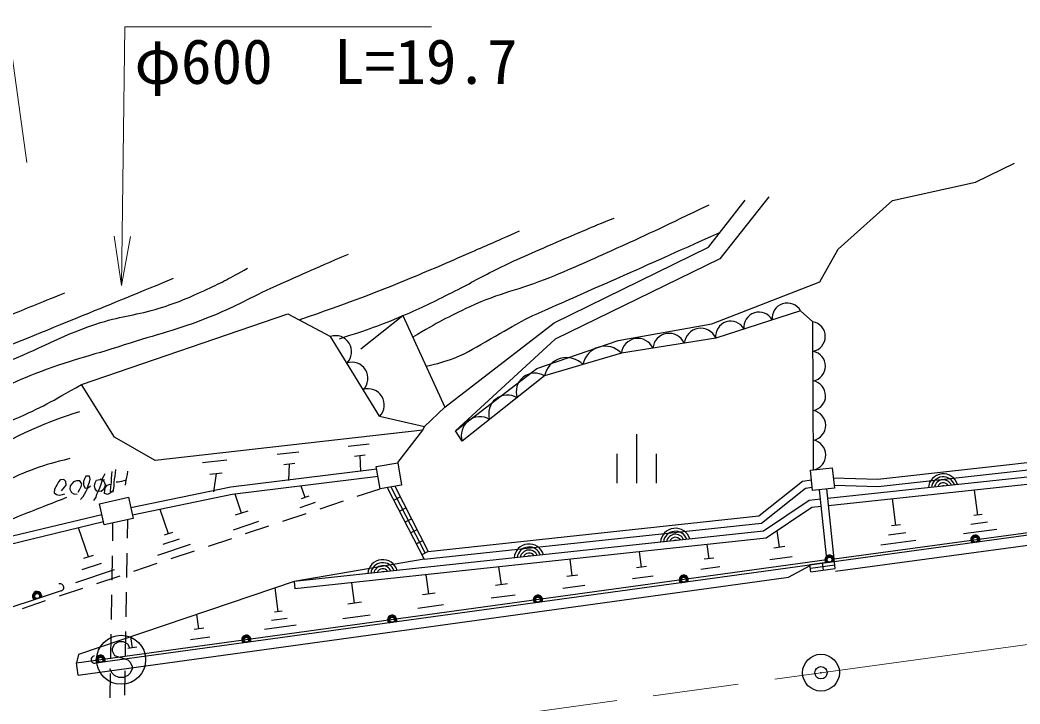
# Model space of a CAD drawing. Units: millimetres at full size, sheet at 1:1000; details may follow other scales. Extents: x 40000 to 680000, y 20000 to 380000.
# Drawn here: x 438270 to 479036, y 278806 to 306687 of the extents above; entities that cross this region are included whole.
import ezdxf
from ezdxf.enums import TextEntityAlignment as Align

# ---------------------------------------------------------------- set-up
doc = ezdxf.new("R2010")
doc.units = ezdxf.units.MM
doc.header["$LTSCALE"] = 1000
doc.header["$PDMODE"] = 32
doc.header["$PDSIZE"] = 500
doc.linetypes.add('CHAIN', pattern=[18.5, 12, -1.5, 3.5, -1.5])
for name, color, linetype, lineweight in [('M-BGD', 7, 'Continuous', 25), ('M-BMK', 2, 'CHAIN', 13), ('M-BMK-SRVR', 3, 'Continuous', 25), ('M-STR-HTXT', 7, 'Continuous', 13), ('M-STR-STRC', 7, 'Continuous', 25)]:
    doc.layers.add(name, color=color, linetype=linetype, lineweight=lineweight)
doc.styles.add('ＭＳ ゴシック', font='')
doc.styles.get('ＭＳ ゴシック').set_extended_font_data('MS Gothic')

# ---------------------------------------------------------------- blocks, each defined once
blk = doc.blocks.new('open_arrow')
at = {"color": 0, "linetype": 'Continuous', "lineweight": -2}
blk.add_lwpolyline([(7.5, 1.25), (0, 0), (7.5, -1.25)], dxfattribs=at)

msp = doc.modelspace()

# ---------------------------------------------------------------- linework, layer by layer
at = {"layer": 'M-BGD'}
for p, q in [((452931, 290541), (450929, 293786)), ((463403, 289809), (463403, 287809)), ((448749, 288988), (449642, 289089)), ((451647, 289316), (452505, 289413)), ((445706, 288643), (446707, 288757)), ((451910, 288911), (452339, 288960)), ((452124, 288935), (452147, 288288)), ((462603, 289009), (462603, 287809)), ((464203, 289009), (464203, 287809)), ((486562, 288828), (471197, 287184)), ((446013, 288171), (446514, 288228)), ((449022, 288567), (449469, 288617)), ((449246, 288592), (449213, 287918)), ((486592, 288529), (471230, 286886)), ((446263, 288199), (446161, 287451)), ((449888, 287222), (449732, 287691)), ((452020, 287272), (452949, 287582)), ((453237, 287631), (454742, 284703)), ((453392, 287657), (454781, 284955)), ((453547, 287684), (454915, 285024)), ((471170, 284588), (470860, 287541)), ((471499, 284330), (471158, 287572)), ((477322, 286506), (477184, 287523)), ((447298, 286584), (447038, 287360)), ((450306, 287014), (449681, 286805)), ((450045, 287275), (449732, 287170)), ((450503, 286764), (451451, 287081)), ((453505, 287110), (453772, 287247)), ((473980, 286091), (473834, 287164)), ((444319, 285746), (443987, 286737)), ((447557, 286670), (447039, 286497)), ((453734, 286665), (454000, 286802)), ((471459, 284716), (486766, 286796)), ((442046, 286180), (442034, 285450)), ((442649, 286316), (442636, 285559)), ((447989, 286239), (446954, 285893)), ((448986, 286256), (449934, 286574)), ((453962, 286220), (454229, 286358)), ((477707, 286213), (477029, 286121)), ((477491, 286529), (477153, 286483)), ((441057, 284799), (440660, 285984)), ((444484, 285801), (444153, 285691)), ((447468, 285749), (448417, 286066)), ((454191, 285776), (454458, 285913)), ((469230, 285192), (469137, 285866)), ((471511, 284219), (485342, 286098)), ((474386, 285781), (473671, 285684)), ((474159, 286115), (473801, 286066)), ((478092, 285920), (476736, 285736)), ((444760, 285526), (444099, 285305)), ((445951, 285241), (446899, 285558)), ((454419, 285331), (454686, 285468)), ((474793, 285472), (473361, 285278)), ((442626, 284959), (442610, 283959)), ((445201, 285306), (443879, 284864)), ((444434, 284734), (445382, 285051)), ((454915, 285024), (454648, 284886)), ((463605, 284383), (463518, 285009)), ((466359, 284729), (466279, 285305)), ((469455, 285223), (469005, 285161)), ((440568, 280477), (471159, 284697)), ((441255, 284865), (440860, 284733)), ((442024, 284850), (442008, 283850)), ((454742, 284703), (449440, 283800)), ((460784, 284029), (460691, 284705)), ((466551, 284756), (466167, 284703)), ((469742, 284804), (468843, 284680)), ((470470, 284491), (471468, 284629)), ((470965, 284559), (471006, 284262)), ((442112, 284273), (440531, 283744)), ((441584, 284536), (440794, 284272)), ((442916, 284226), (443865, 284543)), ((457896, 283666), (457795, 284395)), ((463813, 284412), (463396, 284354)), ((466796, 284398), (466028, 284292)), ((469598, 283977), (470476, 284447)), ((470511, 284194), (470470, 284491)), ((470491, 284342), (471483, 284479)), ((470511, 284194), (471499, 284330)), ((440636, 279982), (469598, 283977)), ((449440, 283800), (440656, 280822)), ((441399, 283718), (442347, 284036)), ((449440, 283800), (449472, 283501)), ((451908, 282913), (451792, 283750)), ((454938, 283294), (454830, 284076)), ((461010, 284060), (460559, 283997)), ((464080, 284023), (463245, 283908)), ((440000, 283250), (440830, 283528)), ((442600, 283359), (442583, 282360)), ((448798, 282571), (448665, 283537)), ((455198, 283330), (454677, 283258)), ((458139, 283699), (457653, 283632)), ((461298, 283640), (460395, 283515)), ((438365, 282700), (439313, 283019)), ((439882, 283211), (440000, 283250)), ((441998, 283250), (441981, 282250)), ((452187, 282952), (451629, 282875)), ((458449, 283247), (457477, 283113)), ((448959, 282594), (448638, 282549)), ((455531, 282844), (454488, 282700)), ((445564, 281869), (445483, 282458)), ((449165, 282294), (448521, 282205)), ((452543, 282432), (451427, 282278)), ((442573, 281760), (442556, 280760)), ((445761, 281897), (445368, 281842)), ((449531, 282017), (448243, 281839)), ((441971, 281651), (441954, 280651)), ((442852, 281095), (442790, 281546)), ((446011, 281531), (445226, 281423)), ((443032, 281120), (442672, 281070)), ((440656, 280822), (440568, 280477)), ((440636, 279982), (440568, 280477)), ((442546, 280160), (442530, 279160)), ((441944, 280051), (441928, 279051))]:
    msp.add_line(p, q, dxfattribs=at)
for points in [[(456295, 289515), (456017, 289938), (459338, 292485), (462649, 293616), (466466, 294302), (470880, 296014), (471617, 297345), (473844, 299330), (477227, 300083), (478816, 300849)], [(452931, 290541), (454761, 290114), (455587, 290911), (460050, 294342), (466333, 297429), (467837, 299347)], [(468797, 299478), (466801, 296953), (460089, 293677), (456017, 289938)], [(470622, 288352), (470595, 294388), (470089, 294831), (466631, 293720), (462786, 293104), (459654, 292178), (456295, 289515)], [(440770, 291824), (449187, 294706), (450929, 293786)], [(452161, 293279), (453882, 294635), (455587, 290911)], [(454691, 289962), (443783, 288728), (442121, 289689), (440770, 291824)], [(453671, 288653), (454691, 289962), (454761, 290114)], [(471425, 288030), (473235, 287970), (484451, 289215), (486163, 289625)], [(471457, 287729), (473247, 287669), (484503, 288919), (486192, 289323)], [(452815, 288373), (446867, 287641), (442791, 286796)], [(452865, 288077), (446916, 287344), (442857, 286503)], [(454915, 285024), (468385, 286470), (470167, 287889), (470532, 287938)], [(454742, 284703), (468504, 286181), (470289, 287603), (470563, 287639)], [(470901, 287150), (470441, 287101), (468580, 285854), (449440, 283800)], [(470932, 286852), (470546, 286810), (468685, 285563), (449472, 283501)], [(441607, 286521), (437678, 285573), (435822, 284892), (434258, 284291)], [(441673, 286228), (437765, 285285), (435927, 284611), (434381, 284017)]]:
    msp.add_lwpolyline(points, dxfattribs=at)
for points in [[(452949, 287582), (452795, 288488), (453673, 288637), (453827, 287731)], [(470577, 287511), (470489, 288338), (471382, 288433), (471470, 287606)], [(442888, 286369), (441701, 286102), (441505, 286971), (442691, 287239)]]:
    msp.add_lwpolyline(points, close=True, dxfattribs=at)
for centre, radius, start, end in [((469548, 294535), 616, 28.6957, 186.9245), ((468395, 294165), 616, 28.6957, 186.9245), ((467243, 293794), 616, 28.6957, 186.9245), ((470484, 293784), 614, 280.9828, 79.5316), ((466017, 293448), 671, 23.8831, 174.332), ((451132, 293165), 654, 315.2775, 108.0658), ((463454, 293037), 671, 23.8831, 174.332), ((464736, 293243), 671, 23.8831, 174.332), ((462121, 292472), 917, 43.5132, 169.4249), ((470489, 292577), 614, 280.9828, 79.5316), ((451799, 292083), 654, 315.2775, 108.0658), ((460555, 292009), 917, 43.5132, 169.4249), ((459256, 291530), 760, 58.4297, 198.3918), ((470495, 291370), 614, 280.9828, 79.5316), ((452467, 291001), 654, 315.2775, 108.0658), ((458136, 290642), 760, 58.4297, 198.3918), ((470500, 290163), 614, 280.9828, 79.5316), ((457017, 289755), 760, 58.4297, 198.3918), ((470505, 288955), 614, 280.9828, 79.5316), ((475908, 287577), 610, 16.4957, 175.718), ((475908, 287577), 488, 19.1338, 173.0799), ((475908, 287577), 366, 23.5973, 168.6164), ((475908, 287577), 244, 32.9031, 159.3106), ((475908, 287577), 122, 70.4813, 121.7325), ((464987, 285358), 610, 16.5144, 175.7367), ((464987, 285358), 488, 19.1525, 173.0985), ((464987, 285358), 366, 23.616, 168.6351), ((464987, 285358), 244, 32.9218, 159.3292), ((464987, 285358), 122, 70.4999, 121.7511), ((459022, 284717), 610, 16.5144, 175.7367), ((459022, 284717), 488, 19.1525, 173.0985), ((459022, 284717), 366, 23.616, 168.6351), ((459022, 284717), 244, 32.9218, 159.3292), ((453056, 284077), 610, 16.5144, 175.7367), ((453056, 284077), 488, 19.1525, 173.0985), ((459022, 284717), 122, 70.4999, 121.7511), ((453056, 284077), 366, 23.616, 168.6351), ((453056, 284077), 244, 32.9218, 159.3292), ((453056, 284077), 122, 70.4999, 121.7511)]:
    msp.add_arc(centre, radius, start, end, dxfattribs=at)
for points, knots in [([(466345, 299143), (464528, 298268), (464056, 298034), (462570, 297367), (461516, 296893), (460930, 296618), (459860, 296183), (458610, 295674), (457838, 295568), (456614, 294999), (455679, 294564), (455345, 294384), (454285, 293755)], [0, 0, 0, 0, 1, 1, 1, 2, 2, 2, 3, 3, 3, 4, 4, 4, 4]), ([(451289, 293695), (452530, 294103), (452891, 294213), (453882, 294635), (454677, 294973), (455110, 295193), (455883, 295578), (456592, 295931), (456969, 296169), (457680, 296517), (458701, 297017), (459290, 297262), (460333, 297713), (461172, 298075), (461444, 298188), (462490, 298616)], [0, 0, 0, 0, 1, 1, 1, 2, 2, 2, 3, 3, 3, 4, 4, 4, 5, 5, 5, 5]), ([(449650, 294461), (451742, 295206), (452311, 295393), (453982, 296078), (455035, 296509), (455616, 296770), (456659, 297223), (457430, 297558), (457673, 297665), (458631, 298088)], [0, 0, 0, 0, 1, 1, 1, 2, 2, 2, 3, 3, 3, 3]), ([(454824, 292578), (455356, 292695), (455530, 292746), (455965, 292908), (456579, 293136), (456874, 293375), (457450, 293687), (458020, 293997), (458322, 294202), (458898, 294500), (459307, 294712), (459552, 294801), (459973, 294990), (460985, 295443), (461556, 295688), (462570, 296138), (464225, 296872), (464742, 297104), (466802, 298026)], [0, 0, 0, 0, 1, 1, 1, 2, 2, 2, 3, 3, 3, 4, 4, 4, 5, 5, 5, 6, 6, 6, 6]), ([(451650, 297133), (450111, 296469), (449711, 296299), (448480, 295737), (447501, 295289), (446984, 294966), (445984, 294567), (444662, 294040), (443873, 293879), (442519, 293440), (441098, 292980), (440272, 292805), (438879, 292265), (437758, 291832), (437183, 291464), (436066, 291021), (434629, 290452), (433800, 290195), (432326, 289732), (430860, 289272), (430028, 289045), (428534, 288690), (426739, 288265), (425732, 288018), (423908, 287740), (421551, 287380), (420204, 287391), (417835, 287116), (415713, 286871), (414537, 286620), (412409, 286430), (410138, 286227), (408856, 286279), (406577, 286198), (405008, 286142), (404129, 286092), (402559, 286077), (400508, 286057), (399360, 286130), (397309, 286153), (395096, 286177), (394399, 286180), (391643, 286193)], [0, 0, 0, 0, 1, 1, 1, 2, 2, 2, 3, 3, 3, 4, 4, 4, 5, 5, 5, 6, 6, 6, 7, 7, 7, 8, 8, 8, 9, 9, 9, 10, 10, 10, 11, 11, 11, 12, 12, 12, 13, 13, 13, 14, 14, 14, 14]), ([(382939, 288209), (383548, 288392), (383774, 288430), (384321, 288500), (385310, 288628), (385873, 288352), (386870, 288350), (387163, 288349), (387328, 288380), (387620, 288365), (389116, 288288), (389923, 287950), (391414, 287797), (393407, 287593), (394544, 287779), (396541, 287606), (397859, 287492), (398578, 287252), (399897, 287152), (400843, 287081), (401375, 287233), (402323, 287244), (402737, 287249), (402969, 287230), (403383, 287230), (403886, 287231), (404167, 287238), (404670, 287245), (405256, 287254), (405584, 287282), (406170, 287275), (407530, 287259), (408290, 287056), (409649, 287116), (410680, 287161), (411252, 287265), (412279, 287364), (413625, 287494), (414379, 287577), (415725, 287703), (416975, 287820), (417682, 287818), (418925, 287990), (419737, 288103), (420179, 288248), (420992, 288362), (422207, 288531), (422900, 288512), (424120, 288644), (425370, 288779), (426079, 288818), (427310, 289073), (428826, 289387), (429630, 289749), (431093, 290257), (433764, 291187), (435239, 291770), (437867, 292814), (439317, 293390), (440065, 293885), (441555, 294350), (442474, 294636), (443027, 294657), (443947, 294940), (444731, 295181), (445154, 295371), (445898, 295715), (446557, 296020), (446782, 296142), (447550, 296572)], [0, 0, 0, 0, 1, 1, 1, 2, 2, 2, 3, 3, 3, 4, 4, 4, 5, 5, 5, 6, 6, 6, 7, 7, 7, 8, 8, 8, 9, 9, 9, 10, 10, 10, 11, 11, 11, 12, 12, 12, 13, 13, 13, 14, 14, 14, 15, 15, 15, 16, 16, 16, 17, 17, 17, 18, 18, 18, 19, 19, 19, 20, 20, 20, 21, 21, 21, 22, 22, 22, 23, 23, 23, 23]), ([(324239, 294293), (325296, 293618), (325611, 293376), (326574, 292954), (327054, 292744), (327335, 292656), (327823, 292466), (328956, 292025), (329570, 291721), (330724, 291338), (332297, 290816), (333223, 290673), (334836, 290292), (336347, 289934), (337190, 289713), (338719, 289444), (339805, 289254), (340423, 289210), (341516, 289066), (342756, 288903), (343445, 288763), (344691, 288660), (346059, 288546), (346831, 288513), (348204, 288539), (349588, 288565), (350358, 288702), (351735, 288848), (353586, 289043), (354613, 289236), (356466, 289416), (357696, 289537), (358386, 289602), (359621, 289653), (360569, 289692), (361102, 289662), (362051, 289673), (363419, 289689), (364185, 289671), (365552, 289721), (366889, 289770), (367636, 289835), (368972, 289919), (370060, 289988), (370667, 290067), (371756, 290107), (373153, 290158), (373938, 290175), (375335, 290129), (377077, 290071), (378047, 289924), (379788, 289856), (382136, 289766), (383457, 289902), (385803, 289760), (387728, 289644), (388784, 289345), (390705, 289183), (392827, 289004), (394021, 288979), (396146, 288852), (397639, 288762), (398476, 288708), (399970, 288626), (401925, 288519), (403018, 288384), (404976, 288373), (407297, 288359), (408594, 288554), (410914, 288612), (412777, 288658), (413823, 288597), (415685, 288664), (416986, 288712), (417716, 288734), (419010, 288875), (420448, 289031), (421250, 289158), (422677, 289390), (423798, 289572), (424423, 289696), (425539, 289904), (427051, 290186), (427903, 290320), (429405, 290647), (430752, 290941), (431520, 291062), (432837, 291468), (434176, 291882), (434879, 292250), (436183, 292766), (437886, 293440), (438834, 293830), (440531, 294521), (442093, 295156), (442584, 295358), (444527, 296159)], [0, 0, 0, 0, 1, 1, 1, 2, 2, 2, 3, 3, 3, 4, 4, 4, 5, 5, 5, 6, 6, 6, 7, 7, 7, 8, 8, 8, 9, 9, 9, 10, 10, 10, 11, 11, 11, 12, 12, 12, 13, 13, 13, 14, 14, 14, 15, 15, 15, 16, 16, 16, 17, 17, 17, 18, 18, 18, 19, 19, 19, 20, 20, 20, 21, 21, 21, 22, 22, 22, 23, 23, 23, 24, 24, 24, 25, 25, 25, 26, 26, 26, 27, 27, 27, 28, 28, 28, 29, 29, 29, 30, 30, 30, 31, 31, 31, 32, 32, 32, 32]), ([(440083, 295551), (438934, 295091), (438638, 294974), (437719, 294588), (437047, 294305), (436674, 294140), (436004, 293852), (434357, 293146), (433498, 292576), (431787, 292043), (430006, 291487), (428971, 291288), (427132, 290972), (425606, 290711), (424733, 290684), (423192, 290529), (421656, 290373), (420795, 290284), (419255, 290183), (416855, 290026), (415504, 290060), (413102, 289930), (411032, 289818), (409879, 289638), (407807, 289574), (406550, 289535), (405844, 289511), (404588, 289572), (403478, 289625), (402856, 289667), (401749, 289774), (401325, 289815), (401092, 289891), (400667, 289916), (399704, 289972), (399162, 289891), (398198, 289928), (396977, 289976), (396295, 290041), (395075, 290112), (393560, 290199), (392710, 290217), (391197, 290334), (389986, 290427), (389311, 290507), (388102, 290626), (387370, 290698), (386963, 290785), (386228, 290819), (384584, 290896), (383660, 290751), (382015, 290787), (379449, 290844), (378564, 290977), (375464, 291314)], [0, 0, 0, 0, 1, 1, 1, 2, 2, 2, 3, 3, 3, 4, 4, 4, 5, 5, 5, 6, 6, 6, 7, 7, 7, 8, 8, 8, 9, 9, 9, 10, 10, 10, 11, 11, 11, 12, 12, 12, 13, 13, 13, 14, 14, 14, 15, 15, 15, 16, 16, 16, 17, 17, 17, 18, 18, 18, 18]), ([(392431, 284656), (394304, 284733), (394775, 284752), (396278, 284820), (397661, 284882), (398435, 284971), (399819, 284986), (400800, 284997), (401349, 284858), (402329, 284893), (404280, 284962), (405353, 285279), (407302, 285394), (409543, 285527), (410808, 285353), (413048, 285508), (414322, 285597), (415027, 285737), (416295, 285888), (417480, 286028), (418143, 286111), (419328, 286253), (421739, 286542), (423087, 286723), (425501, 286990), (426873, 287142), (427657, 287105), (429018, 287334), (430381, 287563), (431165, 287644), (432475, 288083), (433638, 288473), (434185, 288948), (435318, 289419), (436377, 289859), (437024, 289967), (438075, 290427), (439161, 290902), (439535, 291118), (440770, 291824)], [0, 0, 0, 0, 1, 1, 1, 2, 2, 2, 3, 3, 3, 4, 4, 4, 5, 5, 5, 6, 6, 6, 7, 7, 7, 8, 8, 8, 9, 9, 9, 10, 10, 10, 11, 11, 11, 12, 12, 12, 13, 13, 13, 13]), ([(393226, 283211), (395192, 283187), (395776, 283193), (397404, 283313), (399339, 283456), (400395, 283795), (402324, 284002), (403526, 284131), (404204, 284169), (405412, 284223), (406601, 284275), (407269, 284249), (408458, 284309), (409209, 284346), (409629, 284392), (410380, 284438), (411570, 284510), (412237, 284533), (413428, 284589), (414284, 284630), (414764, 284658), (415621, 284683), (417673, 284745), (418823, 284723), (420876, 284715), (421775, 284712), (422282, 284580), (423177, 284664), (424461, 284785), (425158, 285020), (426428, 285241), (427781, 285476), (428558, 285514), (429893, 285831), (431022, 286100), (431661, 286257), (432732, 286702), (433751, 287126), (434271, 287476), (435242, 288002), (436732, 288810), (437463, 289475), (439033, 290117), (439678, 290380), (439917, 290485), (440708, 290730)], [0, 0, 0, 0, 1, 1, 1, 2, 2, 2, 3, 3, 3, 4, 4, 4, 5, 5, 5, 6, 6, 6, 7, 7, 7, 8, 8, 8, 9, 9, 9, 10, 10, 10, 11, 11, 11, 12, 12, 12, 13, 13, 13, 14, 14, 14, 15, 15, 15, 15]), ([(440301, 288807), (439625, 288647), (439416, 288580), (438863, 288389), (437929, 288065), (437475, 287716), (436576, 287305), (434876, 286527), (433924, 286089), (432200, 285365), (430865, 284805), (430133, 284431), (428740, 284033), (427180, 283586), (426246, 283592), (424635, 283399), (423445, 283256), (422774, 283199), (421576, 283150), (420287, 283097), (419563, 283138), (418272, 283118), (415046, 283069), (414008, 283005), (410015, 282837)], [0, 0, 0, 0, 1, 1, 1, 2, 2, 2, 3, 3, 3, 4, 4, 4, 5, 5, 5, 6, 6, 6, 7, 7, 7, 8, 8, 8, 8]), ([(429136, 283055), (430717, 283585), (431136, 283717), (432401, 284188), (433175, 284475), (433605, 284645), (434374, 284946), (435672, 285452), (436396, 285745), (437693, 286255), (438662, 286636), (438965, 286755), (440175, 287230)], [0, 0, 0, 0, 1, 1, 1, 2, 2, 2, 3, 3, 3, 4, 4, 4, 4])]:
    msp.add_open_spline(points, degree=3, knots=knots, dxfattribs=at)
at = {"layer": 'M-BMK'}
msp.add_line((432379, 274803), (512516, 285778), dxfattribs=at)
at = {"layer": 'M-BMK-SRVR'}
msp.add_circle((470923, 280082), 750, dxfattribs=at)
msp.add_point((470923, 280082), dxfattribs=at)
at = {"layer": 'M-STR-HTXT'}
msp.add_line((437052, 311779), (438545, 300881), dxfattribs=at)
msp.add_lwpolyline([(442411, 295869), (442544, 306415), (455044, 306415)], dxfattribs=at)
at = {"layer": 'M-STR-STRC'}
for p, q in [((507944, 289608), (441341, 280466)), ((442301, 281335), (442119, 281244)), ((442482, 281335), (442301, 281335)), ((442664, 281244), (442482, 281335)), ((442119, 281244), (442028, 281062)), ((442028, 281062), (442028, 280971)), ((442028, 280971), (442119, 280789)), ((442755, 281062), (442664, 281244)), ((442119, 280789), (442664, 280608)), ((442664, 280608), (442755, 280517)), ((442755, 280517), (442846, 280335)), ((442028, 280062), (441937, 280244)), ((442846, 280244), (442755, 280062)), ((442846, 280335), (442846, 280244)), ((442119, 279971), (442028, 280062)), ((442301, 279880), (442119, 279971)), ((442482, 279880), (442301, 279880)), ((442664, 279971), (442482, 279880)), ((442755, 280062), (442664, 279971))]:
    msp.add_line(p, q, dxfattribs=at)
for points in [[(441963, 287456), (441968, 287671), (441996, 287829), (442004, 288004), (442014, 288141), (442024, 288278)], [(442061, 287444), (442102, 287699), (442112, 287836), (442123, 287973), (442154, 288092), (442164, 288229), (442174, 288366)], [(442567, 287731), (442593, 287927), (442624, 288046), (442655, 288165), (442665, 288302)], [(439955, 287497), (440082, 287641), (440154, 287724), (440143, 287879), (440061, 287951), (439906, 287941), (439833, 287858), (439782, 287757), (439730, 287657), (439679, 287556), (439668, 287419), (439751, 287347), (439870, 287316), (440004, 287344), (440100, 287370)], [(440640, 287445), (440709, 287567), (440761, 287668), (440792, 287786), (440707, 287897), (440570, 287908), (440456, 287861), (440384, 287778), (440311, 287696), (440301, 287559), (440369, 287427), (440469, 287375), (440606, 287365)], [(440738, 287140), (440847, 287265), (440898, 287365), (440968, 287487), (441020, 287588), (441050, 287706), (441099, 287846), (441130, 287965), (441102, 288099), (440947, 288089), (440895, 287988), (440864, 287869), (440854, 287732), (440921, 287600), (441056, 287629), (441149, 287694)], [(441286, 287099), (441374, 287242), (441405, 287360), (441456, 287461), (441523, 287622), (441572, 287761), (441621, 287901), (441652, 288019), (441704, 288120), (441737, 288200)], [(441557, 287994), (441681, 287885), (441748, 287753), (441717, 287635), (441666, 287534), (441573, 287469), (441397, 287477), (441332, 287570), (441304, 287704), (441335, 287823), (441386, 287924), (441521, 287952), (441696, 287945), (441717, 287927)], [(442593, 287927), (442402, 287875), (442267, 287847), (442190, 287842)], [(442076, 287503), (441947, 287397), (441834, 287350), (441715, 287381), (441725, 287518), (441756, 287637), (441828, 287720), (441942, 287766), (441983, 287730)], [(439951, 283414), (430479, 280281), (426570, 279614)]]:
    msp.add_lwpolyline(points, dxfattribs=at)
for centre, radius in [((477216, 285504), 100), ((471272, 284688), 100), ((465328, 283872), 100), ((438966, 283206), 100), ((459383, 283056), 100), ((453439, 282240), 100), ((442392, 280608), 1000), ((447495, 281424), 100), ((441551, 280608), 100)]:
    msp.add_circle(centre, radius, dxfattribs=at)
for centre, radius, start, end in [((477216, 285504), 188, 330.946, 224.6858), ((477216, 285504), 150, 319.2255, 236.4063), ((477216, 285504), 112, 277.8159, 277.8158), ((471272, 284688), 188, 330.946, 224.6858), ((471272, 284688), 150, 319.2255, 236.4063), ((471272, 284688), 112, 277.8159, 277.8158), ((465328, 283872), 188, 330.946, 224.6858), ((465328, 283872), 150, 319.2255, 236.4063), ((465328, 283872), 112, 277.8159, 277.8158), ((438966, 283206), 188, 341.4307, 235.1705), ((438966, 283206), 150, 329.7102, 246.891), ((439904, 283556), 150, 288.3006, 108.3006), ((438966, 283206), 112, 288.30064, 288.30058), ((459383, 283056), 188, 330.946, 224.6858), ((459383, 283056), 150, 319.2255, 236.4063), ((459383, 283056), 112, 277.8159, 277.8158), ((453439, 282240), 188, 330.946, 224.6858), ((453439, 282240), 150, 319.2255, 236.4063), ((453439, 282240), 112, 277.8159, 277.8158), ((447495, 281424), 188, 330.946, 224.6858), ((447495, 281424), 150, 319.2255, 236.4063), ((447495, 281424), 112, 277.8159, 277.8158), ((441320, 280615), 150, 97.8159, 277.8159), ((441551, 280608), 188, 330.946, 224.6858), ((441551, 280608), 150, 319.2255, 236.4063), ((441551, 280608), 112, 277.8159, 277.8158)]:
    msp.add_arc(centre, radius, start, end, dxfattribs=at)

# ---------------------------------------------------------------- block references
at = {"layer": 'M-STR-HTXT', "xscale": 267, "yscale": 267, "rotation": 89.3}
msp.add_blockref('open_arrow', (442411, 295869), dxfattribs=at)

# ---------------------------------------------------------------- texts
at = {"layer": 'M-STR-HTXT', "style": 'ＭＳ ゴシック'}
msp.add_text('φ600\u3000L=19.7', height=1833, dxfattribs=at).set_placement((450744, 305915), align=Align.TOP_CENTER)

doc.saveas('drawing.dxf')
